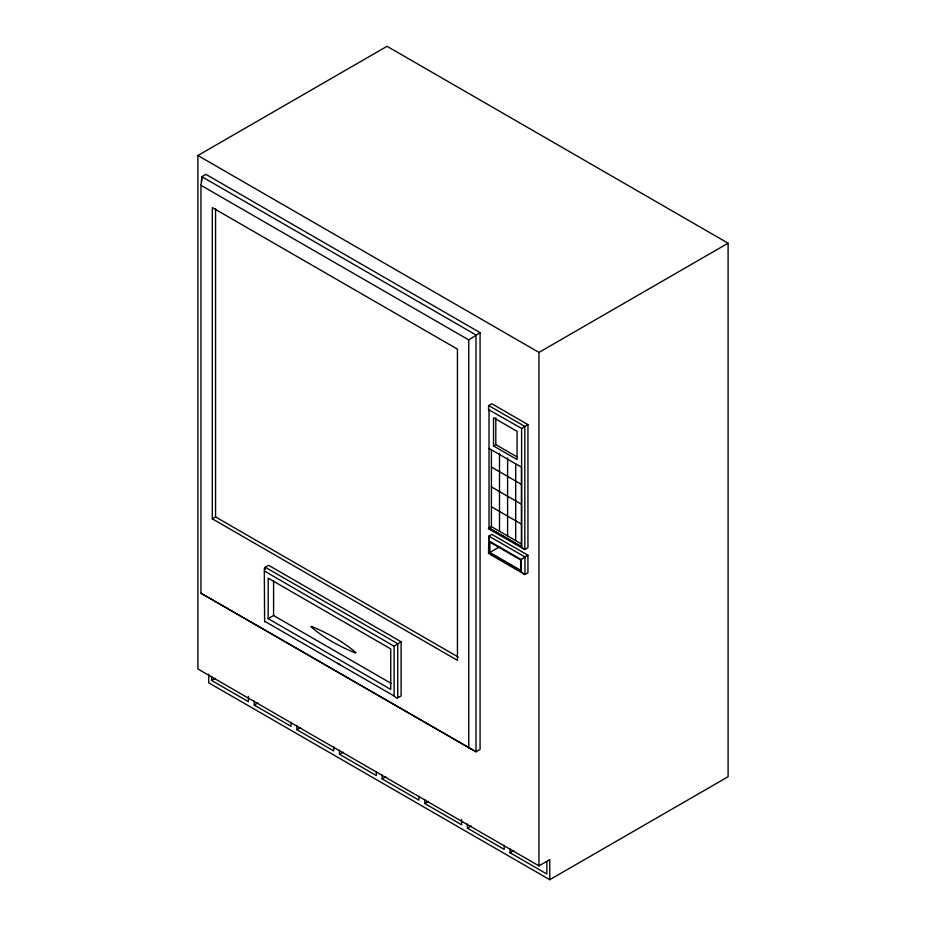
<?xml version="1.0" encoding="UTF-8"?>
<svg xmlns="http://www.w3.org/2000/svg" width="926" height="926" viewBox="0 0 926 926"><rect width="100%" height="100%" fill="white"/><g stroke="black" fill="none" stroke-linecap="round" stroke-linejoin="round"><path stroke-width="1.39" d="M200.977 185.316L201.833 176.681L205.896 174.343L480.073 332.642L480.073 749.458L476.01 751.796L200.977 593.242L200.977 185.316L468.764 339.923L468.764 747.838M488.696 405.565L488.465 408.366A5.209 4.236 69.1 0 0 489.021 409.894L489.009 528.04L488.349 528.734L524.822 549.5L527.947 547.694L527.947 424.617L491.822 403.759L488.696 405.565L524.822 426.423L527.947 424.617M401.108 641.787L394.094 646.209L394.094 695.982L396.837 698.181L401.108 696.028L401.108 641.787L268.633 565.3L265.021 567.43L264.304 569.004L264.616 621.844M489.345 552.88L488.523 553.736L488.835 536.096L491.822 534.371L527.947 555.23L527.947 572.812L524.961 574.537L522.287 572.847A6.424 5.22 69.1 0 1 521.257 571.307L489.345 552.88L489.345 541.166A6.424 5.22 69.1 0 1 488.696 539.407L488.835 536.096L524.961 556.954L527.947 555.23M521.593 546.849A5.209 4.236 69.1 0 0 522.495 548.169L524.822 549.5L524.822 426.423L521.593 428.703L521.593 546.849L489.009 528.04M521.257 571.307L521.257 559.593L524.961 556.954L524.961 574.537L490.085 554.396M468.764 339.923L480.073 332.642M549.755 879.7L549.755 859.641L538.955 865.879L197.898 668.966L197.898 155.51L387.045 46.3L728.102 243.202L728.102 776.729L549.755 879.7L208.697 682.798L208.697 674.197M212.309 518.826L457.444 660.354L457.444 349.125L212.309 207.598L212.309 518.826L215.561 516.94L458.196 657.02M197.898 155.51L538.955 352.412L728.102 243.202M493.512 445.95L517.09 459.562L517.09 431.331L493.512 417.719L493.512 445.95L495.804 444.619L516.905 456.807M268.181 618.637L390.749 689.407L390.749 648.929L268.181 578.16L268.181 618.637L273.587 615.524L391.154 683.4M211.591 676.431L211.591 680.436L215.283 678.318M521.465 543.99L491.405 526.639L489.113 527.959L521.488 546.653L521.488 467.179L489.113 448.485M489.842 552.486L520.771 570.347L520.771 559.987L489.842 542.127L489.842 552.486L499.704 546.791M254.222 701.051L254.222 705.056L257.914 702.927M296.852 725.66L296.852 729.665L300.545 727.535M339.495 750.268L339.495 754.285L343.176 752.155M382.125 774.888L382.125 778.893L385.806 776.764M424.756 799.497L424.756 803.513L428.437 801.384M467.387 824.117L467.387 828.122L471.068 825.992M510.018 848.725L510.018 852.73L513.698 850.612M200.977 593.242L476.01 751.796L476.01 334.98L201.833 176.681L201.833 181.126M489.009 409.894L521.789 428.541M491.405 467.028L521.465 484.391M491.405 486.902L521.465 504.253M491.405 506.765L521.465 524.128M489.345 541.166L521.257 559.593M394.094 646.209L264.651 571.168M337.759 663.34L340.259 664.775M264.848 621.358L394.094 695.982M211.591 680.436L248.446 701.711L248.446 696.375M254.222 705.056L291.077 726.331L291.077 722.326M296.852 729.665L333.707 750.94L333.707 746.935M339.495 754.285L376.338 775.56L376.338 771.555M382.125 778.893L418.969 800.168L418.969 796.163M424.756 803.513L461.599 824.788L461.599 819.441M467.387 828.122L504.242 849.397L504.242 845.392M510.018 852.73L546.872 874.005L546.872 861.99M538.955 352.412L538.955 865.879M515.689 464.019L515.689 540.657M507.598 457.93L507.598 535.98M499.496 453.254L499.496 531.304M495.804 417.8L495.804 444.619M491.405 450.001L491.405 526.639M397.74 697.972L397.74 643.72L265.276 567.244L265.276 569.478M273.587 580.822L273.587 615.524M215.561 208.605L215.561 516.94M311.657 626.497L310.893 626.694C323.764 637.933 339.483 646.371 355.248 652.957L356.024 652.749C343.152 641.51 327.422 633.071 311.657 626.497"/></g></svg>
